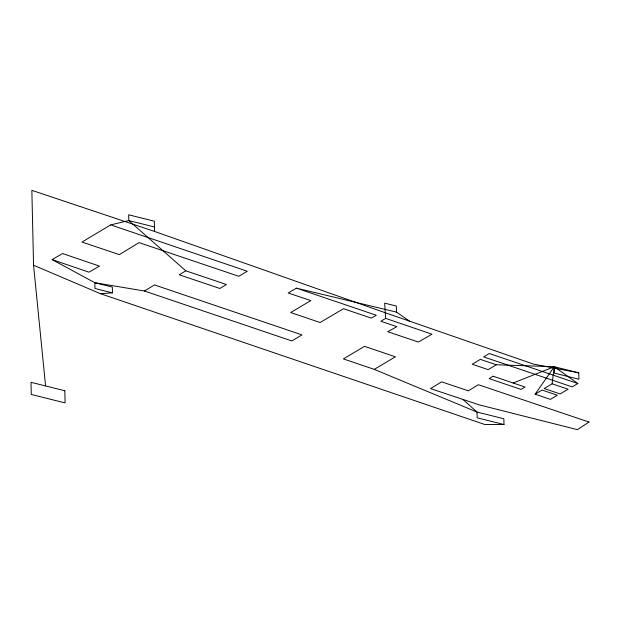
<?xml version="1.0" encoding="UTF-8"?>
<svg xmlns="http://www.w3.org/2000/svg" width="620" height="620" viewBox="0 0 620 620"><rect width="100%" height="100%" fill="white"/><g stroke="black" fill="none" stroke-linecap="round" stroke-linejoin="round"><path stroke-width="0.93" d="M552.118 383.811L568.083 389.221L560.154 393.948L544.189 388.538L552.118 383.811L554.288 366.738L496.318 364.769L480.353 359.368L472.207 364.227L488.165 369.636L496.318 364.769M535.122 394.188L542.05 390.058L557.318 395.235L550.389 399.365L535.122 394.188L554.288 366.738L578.786 372.845L578.933 379.246L554.435 373.139L554.288 366.738L513.159 382.997M185.791 270.808L179.273 274.792L219.868 288.478L226.378 284.502L185.791 270.808L128.805 220.565L128.673 214.807L154.333 221.201L154.566 231.446L386.051 313.022L533.355 364.064L578.786 372.845M110.732 224.889L81.956 242.056L119.334 254.619L139.019 242.621L238.816 276.295L247.264 271.25L110.732 224.889L128.805 220.565L154.458 226.967M144.344 290.989L154.504 284.921L301.971 334.885L291.811 340.946L144.344 290.989L94.844 282.728L52.103 259.602L62.612 253.549L99.479 266.127L88.97 272.172L52.103 259.602M385.64 318.385L380.835 321.253L396.8 326.663L387.74 331.739L418.392 342.015L432.024 334.203L385.64 318.385L384.671 303.134L396.335 306.04L396.474 312.116L409.433 321.075M374.286 369.381L395.389 356.795L364.506 346.332L343.403 358.918L374.286 369.381L477.028 412.06L503.858 418.748L503.99 424.514L484.856 424.514L100.308 293.64L33.557 265.228L31.86 190.348L154.566 231.446M577.856 383.517L572.183 386.903L483.631 356.903L489.312 353.516L577.856 383.517L554.288 366.738M296.383 288.145L288.192 292.997L310.845 300.576L290.656 312.534L320.129 322.532L343.464 308.714L371.279 318.099L376.325 315.27L296.383 288.145L396.474 312.116M100.308 293.64L112.468 292.849L112.336 287.091L94.844 282.728L94.976 288.494L112.468 292.849M503.99 424.514L477.16 417.826L477.028 412.06L462.884 399.412M33.557 265.228L45.578 385.942M589 422.05L577.414 429.652L479.089 404.821L430.536 388.608L441.626 381.843L468.317 390.84L478.346 384.718L589 422.05M493.117 376.208L489.103 378.603L521.025 389.422L525.039 387.019L493.117 376.208M64.821 390.74L31 382.308L31.279 394.467L65.1 402.899L64.821 390.74"/></g></svg>
